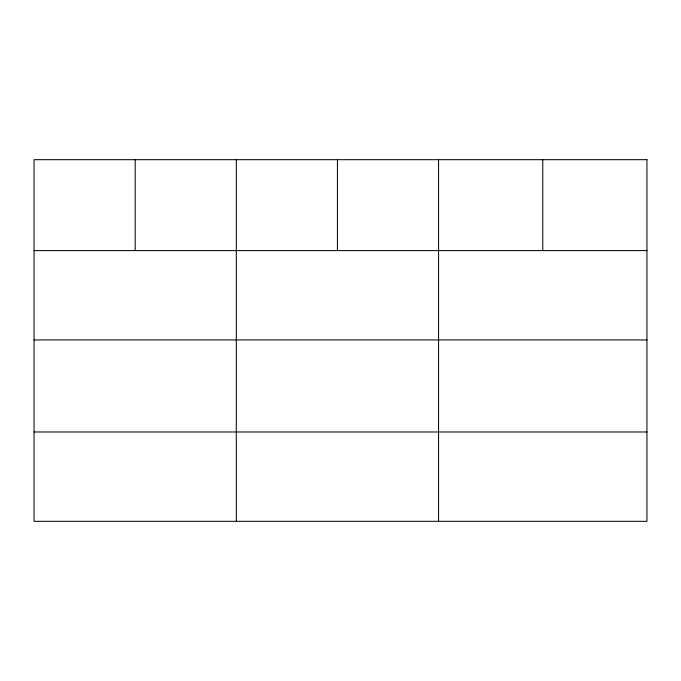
<?xml version="1.0" encoding="UTF-8"?>
<svg xmlns="http://www.w3.org/2000/svg" width="681" height="681" viewBox="0 0 681 681"><rect width="100%" height="100%" fill="white"/><g stroke="black" fill="none" stroke-linecap="round" stroke-linejoin="round"><path stroke-width="1.02" d="M34.05 250.599L646.95 250.599M34.05 339.938L646.95 339.938M34.05 431.984L646.95 431.984M542.757 159.677L542.757 250.599M438.564 159.677L438.564 521.323M337.435 159.677L337.435 250.599M236.307 159.677L236.307 521.323M135.179 159.677L135.179 250.599M646.95 159.677L34.05 159.677L34.05 521.323L646.95 521.323L646.95 159.677"/></g></svg>
